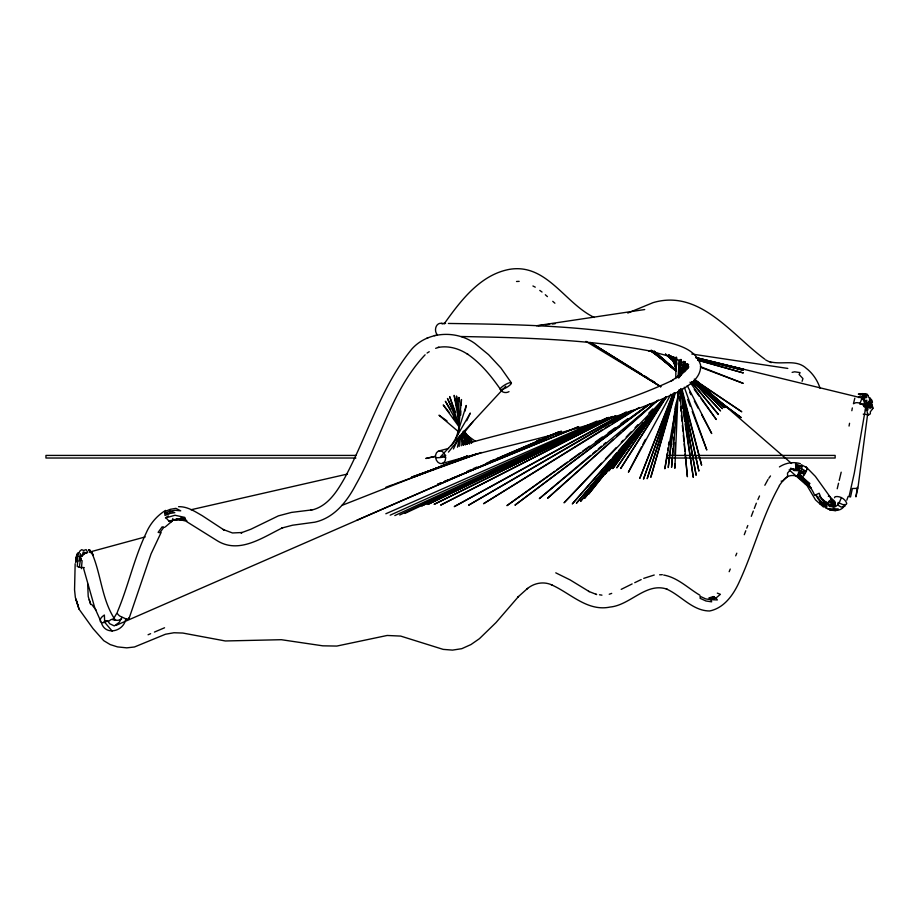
<?xml version="1.0" encoding="UTF-8"?>
<svg xmlns="http://www.w3.org/2000/svg" width="919" height="919" viewBox="0 0 919 919"><rect width="100%" height="100%" fill="white"/><g stroke="black" fill="none" stroke-linecap="round" stroke-linejoin="round"><path stroke-width="1.38" d="M458.926 431.091L458.96 397.41L459.167 401.683M674.902 464.026L674.856 468.299L678.142 391.471M675.005 454.066L675.12 442.671M675.787 378.605L676.005 357.25M75.163 563.726L74.554 589.86L75.358 597.465L79.091 609.205L93.049 628.63L103.755 640.681L110.234 644.587L117.506 646.896L126.765 647.849L134.45 646.987L165.477 634.236L173.967 632.754L182.789 633.042L225.304 640.968L281.317 639.704L322.776 645.827L336.802 646.068L387.175 635.466L400.661 636.086L443.165 649.377L452.527 650.112L461.809 648.676L470.976 644.552L479.408 638.694L496.053 622.531L518.511 596.511L518.04 596.925L527.632 588.367L527.092 588.849C533.985 582.968 543.68 581.107 552.02 585.012L551.239 584.702C570.354 593.054 587.321 611.847 610.147 607.045C630.342 605.139 646.16 581.98 667.056 589.171L666.183 588.872C681.025 595.328 692.386 610.871 709.617 610.986C724.471 607.987 733.776 594.248 739.542 581.279C753.867 550.102 762.299 516.26 779.117 486.266M87.696 584.082L88.213 596.523L90.763 604.541L89.212 599.716M679.107 368.703L679.474 360.156M459.167 446.45L459.649 436.502M460.683 415.17L460.89 410.908M461.166 405.222L461.453 399.535L458.041 434.572M802.08 381.305L802.965 378.617L799.139 374.527L800.07 372.597L794.636 371.793L792.109 372.367M672.191 458.753L671.582 467.323L678.142 392.114M672.398 455.893L672.915 448.748M673.213 444.463L673.73 437.329M674.041 433.044L674.443 427.324M674.96 420.178L675.166 417.329M678.038 377.33L679.267 360.191M121.526 619.015L118.091 620.371L112.888 619.82L117.127 612.732L117.31 613.352A7.203 2.723 26.3 0 0 119.998 616.178L125.754 618.809A6.169 2.332 26.3 0 0 128.327 618.866L129.2 617.614M76.909 561.486L77.311 556.753L79.471 556.075L79.068 560.854L76.909 561.486L76.013 557.833L77.058 553.893L78.471 552.675L76.013 557.833L75.611 562.485M679.991 370.839L680.485 365.165M680.738 362.327L680.979 359.49M81.389 568.689L82.113 560.624M84.261 567.62L79.287 567.264L80.631 558.614L81.297 559.568M172.829 518.442L172.646 520.2A6.628 3.366 62.8 0 1 168.993 521.142L165.983 517.811L175.001 515.26L184.73 517.386L185.489 520.97L176.77 518.982L168.993 521.142M871.97 404.578L873.05 408.243L870.327 411.815L870.362 413.849L867.95 415.354L865.801 405.313M672.88 427.737L668.239 467.553L676.315 402.373M673.202 424.9L674.695 412.103M675.028 409.254L675.362 406.416M678.992 375.136L680.818 359.501M680.014 372.62L680.531 368.37M680.887 365.532L681.416 361.282M867.72 413.47L857.921 488.069M667.217 453.228L664.851 468.793L679.152 389.667M667.654 450.402L668.079 447.576M668.515 444.739L668.94 441.913M679.061 375.411L681.427 359.857M849.053 426.06L849.558 423.268M851.833 410.713L852.338 407.921M865.468 408.656L854.291 473.193L849.156 496.157M457.444 447.22L459.5 437.49M465.06 411.057L466.232 405.486L455.686 439.248M857.393 487.3L855.922 496.869L857.76 488.368L852.361 488.506L850.534 496.972L849.122 496.628M837.22 488.759L838.542 483.233M839.208 480.476L841.195 472.182M687.906 366.601L688.503 364.269L687.228 368.783L688.79 366.715L685.057 371.437L670.904 381.247M674.316 394.435L650.801 477.317L675.178 393.332M680.186 373.723L683.713 361.293M681.967 369.932L684.368 361.672M82.055 556.041L83.238 551.974L85.559 552.641M854.819 398.157L853.441 403.751L855.738 402.74A5.996 3.182 18.4 0 1 859.345 403.062L862.884 404.739L865.02 406.991L864.641 401.454L866.87 400.179L866.341 403.946M859.759 404.119L861.666 398.961L862.964 398.26L866.674 409.943L866.192 405.279M864.836 404.98L865.342 403.338M674.328 392.918L647.171 478.696L674.787 393.206M681.657 369.771L684.241 361.604M683.552 366.061L684.873 361.994M672.88 395.618L643.495 479.132L674.27 393.217M681.887 370.035L684.735 361.948M846.801 500.2L848.145 496.421M129.154 618.165L151.061 553.858L161.124 532.48M683.414 367.703L685.333 362.339M841.356 497.581C839.943 501.314 838.082 506.806 833.43 507.116L829.857 505.668L819.139 496.249M117.471 611.767C128.327 586.023 134.048 558.396 146.121 533.123C150.13 523.681 156.827 515.8 165.569 510.401M744.275 534.709L745.78 530.768M746.779 528.149L747.79 525.519M751.305 516.317L753.304 511.067M754.315 508.437L756.326 503.187M862.884 399.604L863.826 397.18L860.104 395.928L858.449 397.571M672.651 394.331L639.785 478.385L673.593 393.275M682.036 370.311L685.172 362.304M729.158 571.698L730.249 569.056M735.705 555.834L736.797 553.192M757.922 499.58L759.519 495.961M453.446 448.966L457.673 439.994M466.703 420.753L470.321 413.068L451.401 445.738M125.754 618.809C124.145 631.422 105.088 636.407 101.308 622.427L94.737 607.746L83.342 567.597M641.485 446.956L628.424 472.194L670.847 394.24M642.795 444.44L645.402 439.385M677.406 377.56L685.252 362.419M834.498 497.776L835.061 496.742C839.633 495.605 845.365 498.971 846.778 503.44L846.215 504.474L842.941 504.669L838.071 502.429M684.54 369.082L687.274 364.062M764.849 485.266L768.054 479.373M121.997 617.43L119.229 622.324L114.289 625.919L109.683 623.702L107.512 620.693M665.632 397.513L620.681 468.483L665.942 397.789M678.59 377.066L686.964 363.844M678.98 377.422L686.654 365.44M444.084 323.959C460.385 301.087 480.051 274.747 509.54 269.336C546.736 263.121 564.978 303.661 594.34 317.469M844.871 504.876C842.344 510.941 835.072 511.24 829.593 509.804L835.451 510.504L838.22 508.908L832.89 508.896L836.991 510.079L831.19 509.712L835.451 510.504L825.825 508.161M661.634 401.879L616.764 467.874L663.518 399.788M678.463 377.123L687.286 364.165M686.895 365.739L678.842 377.479L688.009 364.9L678.59 377.399M768.87 478.236L770.49 475.95M654.362 410.759L612.812 468.598L657.096 407.531M678.463 377.215L686.78 365.659M779.255 485.611L782.483 481.257L787.629 476.582L787.503 473.101L791.454 468.759L796.371 470.333L795.521 463.75L801.862 466.691L801.69 468.885L806.342 471.367L803.734 475.594L801.931 477.099L799.002 477.65L797.91 474.893L799.415 470.723L794.085 470.551L790.811 468.104M868.11 407.439L868.983 404.601L866.33 401.867M638.613 430.977L608.849 470.884L651.571 414.101M640.313 428.702L642.013 426.416M643.714 424.141L648.825 417.295M678.923 377.755L687.469 366.405M623.967 449.448L604.851 474.468L665.701 397.18M630.055 441.488L638.739 430.115M678.704 377.789L688.262 365.268M665.39 397.318L588.677 494.043L665.574 397.64L580.509 501.441L665.655 397.927M630.411 441.212L584.599 498.259L665.62 397.904M632.215 438.972L665.448 397.582M448.449 452.125L473.17 421.465M664.173 398.938L576.408 503.267L666.149 397.077M610.94 459.534L572.296 503.934L665.827 397.422M612.835 457.363L616.603 453.033M618.487 450.873L643.001 422.717M645.827 419.466L647.711 417.295M655.258 408.633L663.736 398.892M505.795 386.198L440.546 456.72L445.795 455.41M601.508 463.176L564.048 502.808L664.77 397.847M605.46 459.006L616.304 447.53M621.233 442.315L623.197 440.224M626.161 437.099L631.089 431.884M635.029 427.714L637.981 424.589M648.825 413.113L652.777 408.944M867.639 403.05L869.282 401.419L869.833 397.651L872.613 408.61L872.062 405.509L870.982 407.645L869.282 401.419L870.098 408.587L867.639 403.05L867.915 409.954L866.031 405.233M185.052 518.465L179.435 519.304L180.652 517.96L185.052 518.465L183.651 519.798L179.435 519.304L174.162 520.188L181.066 519.488L182.226 520.131L176.77 518.982M425.106 354.814C391 390.839 380.11 442.062 355.986 484.439C347.152 501.349 334.459 517.788 314.826 522.187L292.587 525.208L281.673 528.069L282.73 527.724C263.041 537.155 239.503 554.364 217.366 540.82L186.546 521.578M613.524 439.282L547.563 498.27L656.844 401.212M616.718 436.433L620.98 432.619M623.105 430.724L645.448 410.736M649.71 406.933L653.96 403.131M590.641 455.353L539.338 498.626L658.28 399.983M592.824 453.515L596.098 450.758M598.28 448.909L601.554 446.152M603.737 444.314L605.92 442.476M165.121 527.024L171.83 521.406M646.585 406.083L514.939 505.163L650.526 403.579M779.427 466.921C785.55 462.877 793.327 461.464 800.403 463.704M554.628 471.321L506.932 505.634L650.17 403.694M556.948 469.655L567.425 462.119M569.746 460.442L580.211 452.906M582.543 451.24L589.516 446.22M595.34 442.028L602.313 437.007M608.125 432.826L615.11 427.806M620.922 423.625L627.907 418.593M165.431 517.914L168.338 515.973M602.404 429.77L483.555 503.715L639.153 407.519M604.828 428.265L609.676 425.244M612.1 423.739L633.938 410.161M427.082 353.034L429.219 351.724M511.366 382.844L500.901 367.945L488.586 354.688L475.146 343.66C456.341 329.852 427.507 331.277 411.735 349.163C380.788 386.956 367.726 435.307 344.774 477.8C336.986 491.562 327.555 506.84 310.783 510.252L311.851 509.896L291.484 512.411L278.388 515.869L250.944 529.206L240.973 532.905L242.134 532.515L232.473 532.963L223.099 529.459L224.052 530.01L202.237 515.685C194.885 511.492 187.407 506.403 178.562 506.691M629.561 411.356L468.598 505.186L632.123 410.368M107.649 621.014L104.054 622.519A6.146 3.159 -30.9 0 1 101.308 622.427M626.333 411.942L454.262 506.633L626.138 412.47M621.198 589.355L632.157 583.933M615.087 415.985L440.638 505.117L615.81 415.802M673.076 380.041C606.781 411.494 533.709 424.693 463.509 444.52M611.572 416.789L434.124 504.336L612.594 416.468M607.114 418.294L427.817 504.439L608.998 417.559M634.73 582.692L641.175 579.59M643.748 578.361L654.236 575.018M606.517 418.34L421.718 505.909L606.954 418.478M404.842 513.445L608.573 417.685M399.708 514.996L608.849 417.398M869.799 406.68L867.639 407.691L867.099 406.106M394.825 515.57L606.023 418.329M390.196 515.168L599.958 420.546M385.842 513.755L596.982 421.074M115.897 625.437L557.822 432.642M356.917 520.246L561.222 431.333M83.847 553.697L87.121 552.733M473.101 468.724L477.041 467.036M490.183 461.418L494.123 459.741M496.754 458.615L558.522 432.24M466.852 471.504L470.804 469.816M486.622 463.073L498.477 458.018M501.119 456.904L559.108 432.194M148.074 634.765L150.613 633.685M154.415 632.077L164.558 627.78M627.792 313.046L653.087 302.638C699.796 288.761 732.041 335.274 764.872 359.214M536.581 441.12L540.544 439.466M543.186 438.374L557.707 432.332M537.087 441.063L539.729 439.971M543.703 438.317L558.27 432.275M437.536 484.313L441.511 482.693M444.153 481.613L448.127 479.994M450.769 478.914L577.856 427.002M437.766 484.233L440.419 483.141M444.405 481.51L578.637 426.703M341.925 505.404L466.668 456.306M466.898 456.146L412.78 477.352L467.553 456.065M544.852 437.593L560.889 431.482M545.335 437.455L561.406 431.321M845.112 505.99L841.264 507.104L838.737 505.657L837.864 503.566M385.946 487.185L392.654 484.738M393.998 484.256L481.292 452.493M411.723 477.053L435.847 468.426M439.868 466.978L477.386 453.549M411.85 477.076L477.857 453.641M435.663 348.335L437.846 347.566M609.228 594.237L611.709 593.387M427.059 338.031L428.036 337.721M708.836 598.005L713.316 596.569L714.488 596.879L709.882 598.349L715.935 598.062L720.404 594.317L717.337 593.134M434.354 335.642L435.388 335.32M438.926 347.187L437.903 347.508C448.323 345.372 459.224 348.554 467.909 354.435L467.197 353.884C481.499 363.625 492.136 377.307 501.854 391.333A6.502 6.307 -30.6 0 0 509.011 391.643M89.878 551.986L145.202 536.937M439.018 450.93L448.541 448.438M442.108 463.544A6.502 4.986 76 0 0 443.992 453.067A6.502 4.986 76 0 0 435.595 455.089A6.502 4.986 76 0 0 442.108 463.544C520.579 440.936 602.68 427.243 677.05 392.379C687.309 386.635 701.634 378.559 700.565 364.958C694.798 345.682 669.802 343.499 653.466 338.663C586.035 325.452 516.892 324.418 448.403 323.454M191.026 509.746L347.497 474.043M860.85 404.015L865.56 404.05M536.57 325.728L644.713 309.542M538.408 325.717L542.612 325.211M545.415 324.866L549.619 324.361M552.422 324.028L555.225 323.683M868.133 414.745L863.24 414.124M516.524 281.49L519.178 281.363M659.635 574.789L662.335 574.685M355.883 455.422L45.95 455.422L45.95 458.018L355.883 458.018M667.263 455.422L835.141 455.422L835.141 458.018L667.263 458.018M441.269 323.373L445.543 323.419M461.177 336.515C524.496 337.687 588.298 339.26 650.686 351.127L648.527 350.633L672.455 357.135L685.436 363.671M186.006 519.867L183.651 519.798L186.913 520.889M790.317 468.77L794.085 468.92M445.612 457.237L443.659 457.111A6.502 0.781 -5.6 0 1 436.514 457.731M781.15 481.142L782.483 481.257C793.258 466.37 810.455 483.624 814.613 495.364L819.174 493.239L821.666 499.442L827.111 503.336L834.889 506.495L835.44 504.657L830.397 498.994L835.371 502.865L834.613 501.257L830.489 497.455L815.383 476.398L805.733 466.576M691.8 354.033L787.801 368.427M599.498 594.777L601.945 595.156M862.952 395.928L865.48 396.388M770.179 361.799C782.046 365.027 796.141 358.881 806.308 368.347C812.821 373.355 817.542 380.5 820.081 388.255M742.885 369.047L862.964 398.26M697.659 358.238L743.138 369.53L697.475 358.157M697.532 358.605L743.23 370.265L697.693 358.559M867.593 402.533L870.063 403.188M663.69 575.041C677.659 577.511 688.067 588.229 699.853 595.202M697.751 360.191L743.333 372.942L698.061 360.099M701.748 367.738L743.23 383.361L700.439 366.658M555.765 572.836L570.033 579.866L589.286 591.618M595.845 594.214L596.661 594.536L588.516 591.319M795.337 468.966L800.208 470.953L804.332 474.663M79.287 567.264L77.219 566.414L77.633 562.279L76.105 560.82L76.805 557.316L79.873 551.067L81.665 549.654L83.618 550.458L86.099 549.619L87.753 552.365L85.226 553.181L81.642 556.363L80.263 553.778L81.102 560.452M765.757 360.041L771.179 362.672M532.928 285.981L535.272 287.153M585.977 341.374L660.623 386.52M590.446 342.5L641.496 374.056M643.92 375.561L648.78 378.571M651.215 380.064L654.856 382.327M590.4 342.592L660.669 386.727M590.906 342.638L660.876 386.75M650.629 350.828L658.912 356.377M695.614 380.914L741.782 411.792L694.638 379.892M653.386 351.977L651.031 350.38L654.546 352.907M446.99 420.925L439.006 415.204L458.627 431.838M466.37 434.813L475.491 441.338M539.786 290.415L542.038 292.035M650.698 350.863L664.437 360.995M666.734 362.683L669.021 364.383M718.267 400.707L741.173 417.605L717.234 399.731M827.192 503.336L822.264 499.511L826.64 505.163L826.709 506.955L823.355 506.932L815.509 499.89L806.434 484.589L800.323 477.777L807.146 484.577M650.939 350.713L675.557 370.3M801.931 477.099L809.949 483.543L807.962 484.405L798.381 472.86L806.032 480.522L811.201 488.23M654.719 352.85L658.061 355.55M660.279 357.342L662.507 359.134M651.203 350.3L676.315 371.345M652.019 350.518L676.12 370.839M651.985 350.576L675.97 371.035M675.408 370.208L653.777 351.632L676.327 371.207M665.574 354.137L674.19 361.615M695.729 380.305L791.592 463.486M795.9 467.22L800.208 470.953M665.482 354.148L674.018 361.638M695.361 380.363L701.76 385.98M703.897 387.852L726.297 407.508L695.499 380.087M789.145 469.862L806.285 484.933M545.3 294.735L547.425 296.619M552.756 301.329L554.892 303.213M667.883 355.504L670.008 357.399M667.757 355.664L674.064 361.431M700.312 385.463L712.914 396.997M715.016 398.915L724.471 407.577L694.282 379.099M671.398 357.491L673.478 359.455M826.112 502.119L829.857 505.668M669.032 355.687L673.076 359.685M694.27 380.684L722.541 408.668L694.408 380.374M90.016 551.193L88.557 549.734L90.407 550.527L88.546 549.688L90.177 552.399L91.957 553.181C101.354 574.743 101.722 600.532 115.576 620.428A6.605 4.365 -55.4 0 0 110.579 619.854L108.626 621.347L104.605 620.52L104.375 614.995L102.388 616.523A7.295 3.745 -30.8 0 0 100.401 619.176L100.297 621.566M669.997 356.457L672.915 359.593M693.328 381.603L698.187 386.842M700.129 388.932L720.542 410.942L693.477 381.27M684.552 362.913L688.262 366.957M104.031 621.508L112.244 631.181M803.746 479.224L810.788 488.138M668.952 355.056L674.454 361.661M692.788 383.683L718.451 414.515L691.57 381.649M449.494 412.803L443.245 404.969L458.891 426.588M453.056 417.295L457.524 422.889M464.658 431.861L472.688 441.947M91.739 604.495L95.944 609.917M815.877 494.778L820.805 501.269L826.64 505.163L820.299 502.13L815.704 495.065M668.883 354.642L673.96 361.592M694.27 389.392L699.348 396.342M701.048 398.662L716.28 419.512L690.031 382.189M467.128 437.961L469.609 441.373M450.597 409.69L445.359 401.258L459.351 426.313M464.072 431.356L471.55 443.395M466.347 438.834L469.149 443.843M93.06 554.571L91.636 552.009L92.888 555.398M670.261 355.883L674.937 364.648M689.641 392.195L690.973 394.699M694.316 400.971L698.337 408.484M701.668 414.745L711.697 433.527L687.251 385.624M453.607 411.069L447.484 398.467L459.259 425.957M463.383 431.218L469.494 443.82M464.302 437.731L467.093 444.279M863.251 404.406L864.182 406.864M671.111 355.699L676.143 368.978M687.699 399.535L690.215 406.175M692.225 411.494L706.803 450.023L684.276 387.186M455.56 412.447L449.655 396.571L459.041 426.048M462.946 432.309L467.369 444.222M463.739 440.787L465.025 444.807M79.091 609.205L75.921 599.096L78.391 606.988M686.952 364.717L687.906 367.922M672.685 356.629L675.982 369.001M681.473 389.61L701.611 465.198L681.955 388.932M673.73 357.043L675.879 365.36M457.294 409.058L454.147 395.354L459.132 423.085M462.648 432.355L465.473 444.681M673.501 357.066L675.97 368.186M684.345 405.75L698.899 471.114L681.438 389.748M674.523 357.48L676.028 364.498M674.316 357.48L675.867 365.9M681.324 395.342L681.841 398.157M684.184 410.77L684.701 413.573M685.218 416.387L696.131 475.284L680.749 388.588M461.878 438.34L463.119 445.278M675.293 357.824L676.533 364.809M864.951 401.488L864.319 397.858L866.72 397.536L865.801 394.768L863.446 395.193L862.298 394.056L867.088 394.09L869.19 398.019A6.824 5.33 -14.1 0 1 872.361 402.901M675.12 357.859L676.189 364.889M680.462 393.01L680.887 395.825M682.392 405.67L682.817 408.484M683.242 411.298L684.735 421.143M685.16 423.958L693.282 477.386L680.6 389.472M676.304 359.697L676.912 363.947M458.076 407.232L456.513 395.986L459.075 424.44M461.775 433.952L463.337 445.198M675.775 358.318L676.476 365.452M679.555 396.836L679.968 401.121M680.531 406.818L680.956 411.103M681.37 415.377L681.932 421.086M682.346 425.359L682.909 431.068M683.334 435.353L683.897 441.051M684.173 443.911L684.873 451.034M685.149 453.894L687.389 476.72L679.543 389.955M676.579 357.25L676.832 360.087M460.097 435.824L460.35 438.673M460.775 435.824L461.246 445.784M865.56 405.348L865.583 410.552M437.237 334.711A6.502 5.043 90 0 1 436.295 326.291A6.502 5.043 90 0 1 442.648 323.89M828.318 496.271A6.502 3.044 -39.2 0 1 830.489 497.455M500.866 389.713A6.502 1.562 -30.6 0 1 505.427 384.544A6.502 1.562 -30.6 0 1 510.987 383.993A6.502 1.562 -30.6 0 1 501.521 389.645M700.289 596.408L700.117 598.326L705.918 600.98L711.662 601.83L710.915 599.693L705.7 598.889L700.289 596.408M164.754 511.619L164.972 515.479L169.808 513.468L174.817 512.653L169.785 511.205L164.57 513.365L169.808 513.468L169.785 511.205L175.161 510.298L180.721 510.838L175.943 508.356L170.279 509.321L164.754 511.619M819.955 502.992L819.794 503.807L826.709 506.955L820.299 502.13L819.955 502.992M805.193 482.165L805.078 483.601L806.434 484.589L798.106 476.639L805.033 482.934L797.91 474.893L805.538 481.338L805.193 482.165M806.825 469.333L806.342 471.367L800.977 471.206L796.601 467.955L801.69 468.885L796.336 465.703L801.862 466.691L801.425 464.784L806.629 467.576L806.825 469.333M800.977 471.206L799.714 473.469L805.308 473.503L800.977 471.206M163.846 527.288L159.872 532.721L158.114 532.354L162.146 526.84L163.846 527.288M829.547 500.706L827.111 503.336L829.547 506.553L834.889 506.495L828.904 501.567L835.44 504.657L829.547 500.706M715.935 598.062L710.915 599.693L717.337 599.935L715.935 598.062M435.457 456.295L425.819 458.478L435.468 456.387M860.437 393.757L858.335 394.136L863.286 394.676L862.47 393.573L865.709 394.676L864.905 393.964L865.193 395.377L860.437 393.757M831.982 509.241L828.076 509.172L833.74 510.252L831.982 509.241M743.023 369.139L695.66 357.525L743.023 369.139M867.927 395.457L864.905 393.964L867.927 395.457M675.58 369.84L654.167 351.081L675.603 369.966"/></g></svg>
